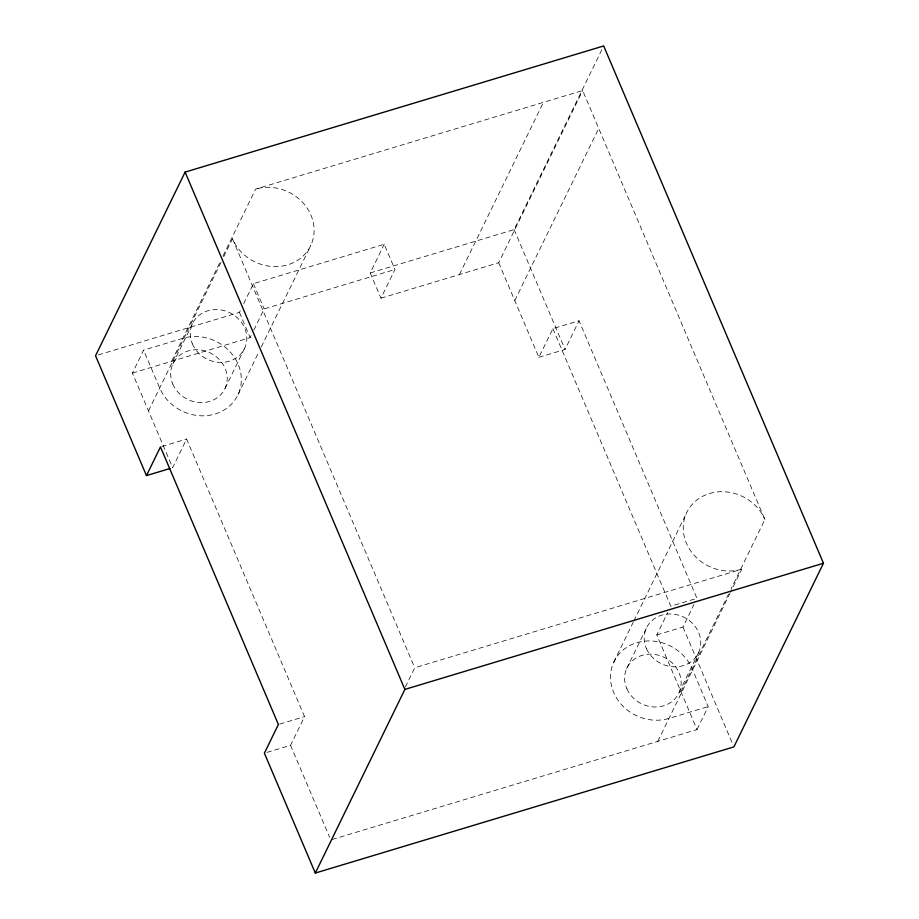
<?xml version="1.0" encoding="UTF-8"?>
<svg xmlns="http://www.w3.org/2000/svg" width="919" height="919" viewBox="0 0 919 919"><rect width="100%" height="100%" fill="white"/><g stroke="black" fill="none" stroke-linecap="round" stroke-linejoin="round"><path stroke-width="0.69" stroke-dasharray="4.59 3.45" d="M267.004 752.397L290.553 745.298L304.545 716.613L186.614 439.029L172.623 467.725L132.428 373.091L143.617 350.139L182.858 338.307A43.227 38.759 26 0 1 238.182 364.338A43.227 38.759 26 0 1 215.023 414.021A43.227 38.759 26 0 1 159.699 387.99L143.617 350.139M171.669 361.27L220.503 261.134M223.007 255.987L255.631 189.107L582.646 90.544L764.895 519.534L731.019 588.987M148.499 410.942L221.18 261.938M223.696 256.792L232.473 238.779A43.227 38.759 26 0 0 287.796 264.81A43.227 38.759 26 0 0 310.955 215.126A43.227 38.759 26 0 0 255.631 189.107M172.864 363.901L192.45 323.729M98.287 354.918L239.434 312.38L241.249 308.635M243.684 303.649L253.426 283.684L384.234 244.259L394.952 269.497L380.96 298.193L370.231 272.954L384.234 244.259M225.017 388.427L244.615 348.255M132.428 373.091L250.152 337.618L251.369 335.113M253.805 330.128L264.144 308.922L394.952 269.497M238.055 394.561L258.767 352.115M261.272 346.968L310.84 245.362M459.443 274.54L543.405 102.377M370.231 272.954L514.123 229.589L603.691 45.95M380.96 298.193L498.684 262.708L582.646 90.544M514.766 300.559L598.729 128.396M498.684 262.708L538.879 357.342L552.882 328.646L579.039 320.765L696.958 598.338L670.801 606.218L552.882 328.646M538.879 357.342L565.047 349.45L579.039 320.765M405.325 687.044L414.722 667.768L741.736 569.206L731.076 591.078M613.766 662.162L633.214 622.289M633.834 621.003L686.539 512.951M626.655 668.618L646.252 628.447M332.127 839.518L697.004 729.548L656.809 634.914L667.757 612.456M656.809 634.914L682.966 627.034L693.925 604.576M679.107 692.512L698.704 652.341M680.933 691.697L728.514 594.134M657.763 741.369L730.444 592.364M697.004 729.548L708.204 706.596L692.122 668.745A43.227 38.759 26 0 0 636.798 642.714A43.227 38.759 26 0 0 613.639 692.398A43.227 38.759 26 0 0 668.963 718.417L708.204 706.596M161.767 446.519L186.614 439.029M279.686 724.103L304.545 716.613M514.123 229.589L565.047 349.45M682.966 627.034L732.776 744.264M253.426 283.684L264.144 308.922M232.473 238.779L414.722 667.768M239.434 312.38L250.152 337.618M290.553 745.298L329.634 837.301M741.736 569.206A43.227 38.759 26 0 1 686.413 543.186A43.227 38.759 26 0 1 709.571 493.503A43.227 38.759 26 0 1 764.895 519.534M172.783 384.05A28.822 25.835 26 0 0 221.307 394.079A28.822 25.835 26 0 0 202.743 350.369A28.822 25.835 26 0 0 172.783 384.05M626.873 688.802A28.822 25.835 26 0 0 675.488 698.21A28.822 25.835 26 0 0 656.292 654.696A28.822 25.835 26 0 0 626.873 688.802M646.459 648.63A28.822 25.835 26 0 0 695.074 658.038A28.822 25.835 26 0 0 675.89 614.524A28.822 25.835 26 0 0 646.459 648.63M192.37 343.878A28.822 25.835 26 0 0 240.904 353.907A28.822 25.835 26 0 0 222.329 310.197A28.822 25.835 26 0 0 192.37 343.878"/><path stroke-width="1.38" d="M146.466 475.605L160.457 446.91L278.388 724.494L264.385 753.189L315.309 873.05L733.89 746.894L823.458 563.255L603.691 45.95L185.11 172.106L95.542 355.745L146.466 475.605L170.004 468.506M315.309 873.05L404.877 689.411L823.458 563.255M185.11 172.106L404.877 689.411"/></g></svg>
